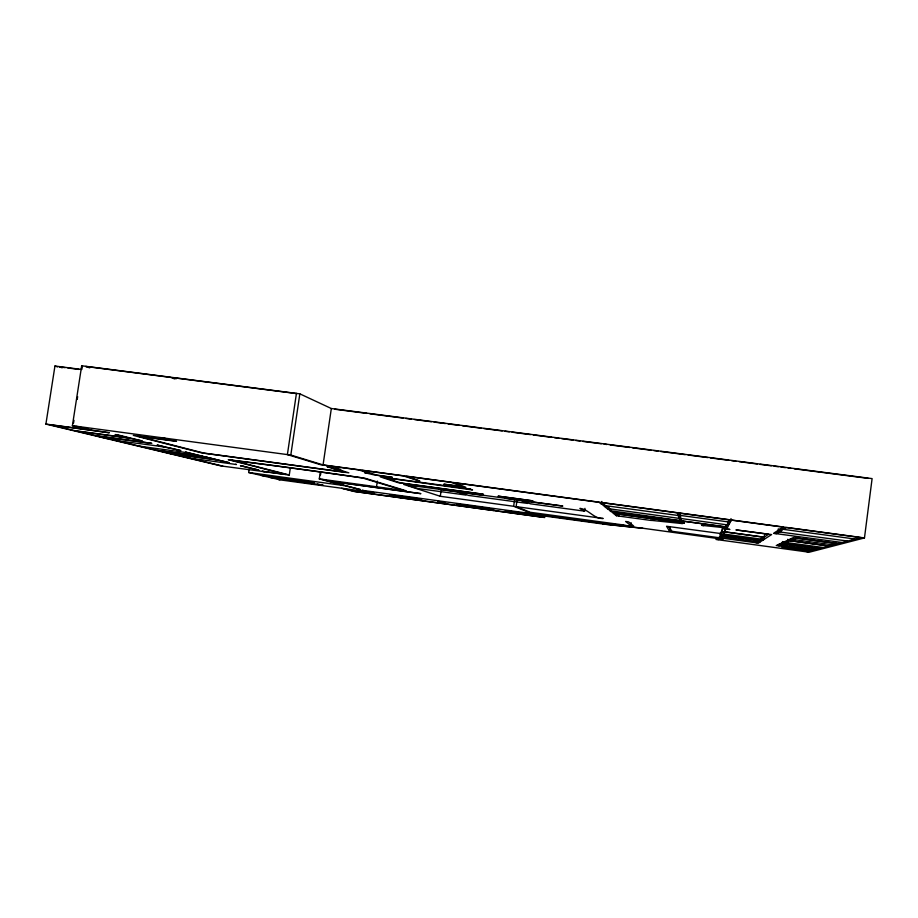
<?xml version="1.0" encoding="UTF-8"?>
<svg xmlns="http://www.w3.org/2000/svg" width="918" height="918" viewBox="0 0 918 918"><rect width="100%" height="100%" fill="white"/><g stroke="black" fill="none" stroke-linecap="round" stroke-linejoin="round"><path stroke-width="1.38" d="M716.43 538.361L715.994 539.474L809.217 552.223L864.469 537.937L872.1 478.611L331.329 408.521L299.842 393.845L81.679 365.777L72.396 425.711L89.654 429.968L45.9 424.082L54.942 366.03L81.736 369.484M719.069 537.661L719.643 536.364L760.081 541.953L760.448 539.199M760.081 541.953L763.087 540.025L763.455 537.26M723.441 534.012L763.891 539.52L764.442 535.309M780.002 529.078L779.634 531.843L782.17 530.306L778.934 529.858L774.712 532.566L777.775 532.979L778.326 528.791M777.775 532.979L779.474 531.947L779.852 529.112M779.646 543.984L782.159 544.328L782.526 541.528M784.798 541.631L787.46 541.999L787.816 539.256M723.2 532.406L722.787 535.297L759.565 540.312L720.228 535.033L720.607 532.211M764.097 537.248L721.789 531.499L722.168 528.699M721.823 535.148L721.445 537.982L722.053 536.766M764.212 537.179L724.554 531.786L725.105 527.62M725.989 524.947L725.61 527.77L726.631 525.681L728.318 525.911L727.24 528.011L701.673 525.337L703.716 525.658M729.167 522.227L728.743 525.085L680.617 518.452M728.387 522.044L727.412 524.052L729.156 524.293L729.523 521.504M650.598 520.288L682.235 523.57L678.907 513.059L729.431 519.875L728.812 521.16L730.648 521.413L731.015 518.59M756.019 542.71L759.37 542.412L758.314 543.089L669.44 530.948L670.014 526.725M678.528 512.554L678.195 515.491L602.942 505.325M679.136 518.245L679.699 514.023M679.745 514.149L679.171 518.372L610.091 508.905L607.291 506.679L604.147 506.254L608.37 509.513L611.377 509.926L610.275 509.054M680.697 515.09L679.986 520.77L611.549 511.969L609.793 510.615L679.951 520.655M680.559 522.48L616.185 513.747L680.582 522.526L681.122 518.314M681.225 520.495L680.846 523.306L677.3 512.841L602.311 502.731L604.721 504.648L601.497 504.211L598.995 502.284L454.513 482.799L465.839 487.297L443.807 484.188L462.282 486.689L451.289 482.363L406.353 476.304L419.847 481.078L403.163 475.868L361.784 470.291L376.598 475.111L392.434 477.371L374.234 474.916L364.584 472.667L369.185 473.286L358.617 469.867L320.715 464.749L287.908 454.754M682.235 523.57L682.613 520.758M608.37 509.513L608.749 506.736M651.241 520.472L616.437 515.744L616.816 512.933M630.804 525.578L625.606 521.47L628.623 521.883L633.615 525.957L629.874 525.486L630.804 525.578L631.182 522.755M532.497 513.782L513.655 506.288L440.307 496.294L403.805 484.486L562.837 506.059L523.845 500.872L530.34 503.798L584.582 511.165L584.961 508.354M601.497 504.211L601.875 501.435M513.655 506.288L514.436 500.7M621.222 524.614L622.92 524.889L530.237 512.29L516.123 506.633L516.903 501.033M440.307 496.294L441.099 490.705M376.529 486.724L377.344 481.101M344.055 485.519L319.292 478.921L320.313 471.932M320.52 474.904L320.933 472.116M864.469 537.937L323.067 464.933L331.329 408.521M279.933 479.781L248.698 472.506L249.111 469.741M287.391 454.594L296.434 393.409M323.067 464.933L290.811 455.053L299.842 393.845M45.9 424.082L221.215 465.965L289.273 474.996L290.306 468.054M73.532 423.106L73.968 420.318M77.204 399.433L77.64 396.656M81.943 368.806L82.379 366.018M718.163 539.704L718.622 538.659M720.228 535.033L721.514 532.142L724.199 532.509L722.787 535.297M721.789 531.499L723.074 528.619L729.902 529.445L725.931 529.043L724.554 531.786M729.156 524.293L730.258 522.17L679.63 515.331M730.648 521.413L731.313 520.127L783.203 527.116L781.666 528.102L785.016 528.561L786.623 527.586L860.636 537.569L855.106 539.038L780.357 528.94M723.166 539.279L641.338 528.034L602.851 523.937M757.717 541.563L760.506 539.681L763.087 540.025M761.378 539.084L768.527 534.265L735.915 529.904L771.59 534.574L763.891 539.52M776.72 533.633L773.541 533.312L842.139 542.504L847.303 541.127M778.785 545.808L780.082 545.235L777.638 544.902M782.159 544.328L785.12 543.031L782.515 542.676M787.46 541.999L790.18 540.794L828.839 546.049M781.849 547.231L810.009 551.075L812.315 550.467M807.083 551.867L809.848 551.121M815.735 549.549L812.487 550.421L776.261 545.544L794.839 537.03L797.822 537.432L796.617 537.971L838.065 543.594M833.051 544.925L815.918 549.503L778.567 544.477M841.863 542.572L833.292 544.867L790.272 539.118M854.773 539.13L847.601 541.046L779.474 531.947M642.921 528.32L604.434 524.212L505.359 510.672M296.939 393.638L173.582 377.768L176.222 378.778M65.075 367.625L59.509 366.913L62.206 367.808M67.852 367.98L78.959 369.415M334.886 409.244L366.821 413.387M369.988 413.8L403.059 418.08M405.813 418.436L411.321 419.147M414.523 419.56L431.345 421.752M434.157 422.108L445.379 423.565M448.179 423.932L459.402 425.39M462.626 425.803L481.021 428.19M483.843 428.557L502.238 430.932M505.072 431.299L509.318 431.85M512.141 432.217L530.535 434.604M533.369 434.971L551.752 437.358M554.587 437.725L558.832 438.276M561.667 438.643L572.981 440.112M575.816 440.479L580.05 441.03M582.884 441.397L601.279 443.773M604.101 444.14L606.936 444.507M610.24 444.943L629.886 447.479M632.686 447.846L650.931 450.21M653.742 450.577L657.942 451.117M660.753 451.484L680.399 454.031M681.799 454.215L685.149 454.651M688.156 455.041L707.778 457.577M710.589 457.944L728.812 460.308M731.612 460.675L735.811 461.215M739.093 461.639L757.304 464.003M760.104 464.37L771.304 465.816M774.115 466.183L778.315 466.723M781.115 467.09L785.315 467.629M788.114 467.996L790.914 468.364M794.334 468.8L868.256 478.381M72.396 425.711L290.811 455.053M333.177 468.547L340.796 469.58L327.049 466.677L345.202 472.208L203.922 453.102L137.941 436.188L176.497 441.363L174.672 440.881L133.305 435.384L202.017 452.964L348.851 472.827L336.229 468.96M139.628 446.194L188.741 452.918L203.165 456.521L156.163 450.141L114.922 440.273M681.374 520.85L726.035 526.898M681.408 520.965L725.989 527.001M206.975 457.164L157.368 450.44L222.81 466.103M211.014 458.472L213.699 458.839M837.801 543.663L796.434 538.051L794.586 538.855L791.706 538.464M169.543 453.354L215.455 459.585M170.622 453.607L216.43 459.826M188.672 457.933L236.442 464.519L235.57 464.301M789.044 539.681L791.855 540.059L790.341 540.725L829.069 545.992M319.292 478.921L406.433 490.878L364.802 478.186L352.856 476.465A248.698 7.516 8.2 0 0 228.272 459.677L286.209 474.503L262.204 471.232L264.292 471.76M720.882 533.565L666.525 526.255M783.57 542.194L823.331 547.518M516.123 506.633L603.172 518.486C593.992 519.129 588.576 509.18 579.912 508.377L584.582 511.165M783.777 543.617L819.659 548.505M783.639 543.674L819.464 548.551M248.698 472.506L344.571 485.656L360.499 489.615L328.483 481.066L420.903 493.654L327.887 480.906L322.356 479.425M260.976 475.237L308.081 481.675L303.961 480.642L306.176 480.94L314.576 483.063L261.619 475.398M270.5 477.521L323.159 485.232L317.18 483.97M278.647 479.666L373.775 492.61M621.245 524.717L628.807 525.957L594.818 522.365L362.036 490.315L365.467 490.946M76.446 426.342L92.856 430.393L109.334 432.757L50.49 424.85L75.104 430.737L128.75 437.966L115.14 434.581L118.296 435.006L142.279 440.996L130.241 438.345L76.733 431.127L95.897 435.717L151.826 443.371L96.952 435.97C124.378 443.784 153.352 443.428 180.88 450.635L157.127 445.046L164.471 446.871M187.995 452.735L185.482 452.115L229.431 462.775L204.278 456.797M343.527 488.537L355.289 491.566L400.466 497.751L389.76 494.802L421.844 499.185M341.622 488.284L353.855 491.417L544.764 517.557L539.176 515.296M289.273 474.996L231.864 460.274A254.516 7.654 8.2 0 1 362.644 478.003L403.484 490.396M161.545 437.771L165.102 438.345L164.414 438.161M392.33 495.215L402.532 498.038L447.043 504.131L437.966 501.389L440.112 501.687L449.131 504.418L494.022 510.557L486.896 508.147M456.636 504.005L488.766 508.342L496.122 510.844L542.458 517.19L536.984 514.998M417.874 486.402L407.11 485.037L417.793 488.514L465.874 495.043L456.969 491.807L438.678 489.214M54.942 366.03L57.662 366.936M89.746 367.866L85.718 366.466L170.714 377.401L174.695 378.927M81.679 365.777L82.517 366.075M483.729 495.33L459.757 492.186L468.559 495.41L527.62 503.431L521.034 500.494L504.785 498.187M616.437 515.744L612.88 513.001L615.737 513.391L619.03 516.008M669.44 530.948L666.938 526.932L669.486 527.276L671.746 531.201M470.268 489.064L380.362 476.901L398.412 482.742L483.35 494.251L400.661 482.937L383.976 477.509L472.563 489.971L470.268 489.064M532.761 500.849L498.267 496.168L532.761 500.849M684.369 522.996L681.948 522.663L684.38 523.042M242.949 466.149L240.413 465.805L258.899 470.131L242.949 466.149"/></g></svg>
